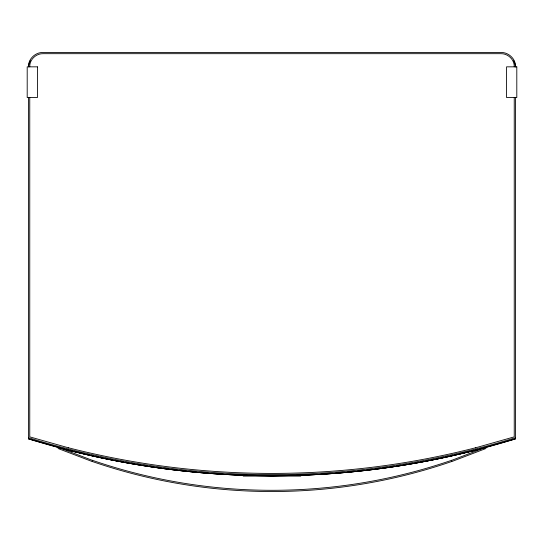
<?xml version="1.0" encoding="UTF-8"?>
<svg xmlns="http://www.w3.org/2000/svg" width="544" height="544" viewBox="0 0 544 544"><rect width="100%" height="100%" fill="white"/><g stroke="black" fill="none" stroke-linecap="round" stroke-linejoin="round"><path stroke-width="0.82" d="M29.172 63.369L28.478 66.837C28.098 58.997 35.34 52.258 43.044 52.448L500.956 52.448C508.667 52.258 515.923 59.017 515.522 66.871M29.376 62.689L30.301 60.758M451.772 460.319L485.846 447.304L485.846 448.535L451.772 461.55M475.619 447.8L514.243 436.866L514.243 97.546M461.876 453.336L475.952 450.106L515.522 438.899L515.522 97.376M82.124 453.336L68.048 450.106L28.478 438.899L28.478 97.376M68.381 447.8L29.757 436.866L29.757 97.546M92.228 460.319L58.154 447.304L58.154 448.535L92.228 461.55M513.699 60.758L514.624 62.689M514.828 63.369L515.522 66.837M514.243 66.837C514.604 59.656 507.96 53.482 500.902 53.679L43.098 53.679C36.04 53.482 29.396 59.656 29.757 66.837M300.621 475.266A822.351 822.351 0 0 0 475.946 450.072A809.554 796.28 0 0 1 68.054 450.085A822.351 822.351 0 0 0 243.379 475.266M273.686 475.762A822.351 822.351 0 0 1 270.314 475.762M515.508 438.858A809.084 795.811 0 0 1 28.492 438.858M451.751 461.489A552.765 552.765 0 0 1 92.249 461.489M451.751 460.258A552.765 552.765 0 0 1 92.249 460.258M515.501 437.716A821.535 821.535 0 0 1 28.499 437.716M475.612 447.766A821.025 821.025 0 0 1 68.388 447.766M300.764 475.055L272 475.776L243.236 475.055L243.236 476.095L300.764 476.095L300.764 475.055M37.427 66.837L27.2 66.837L27.2 97.546L37.427 97.546L37.427 66.837M516.8 66.837L506.573 66.837L506.573 97.546L516.8 97.546L516.8 66.837"/></g></svg>
